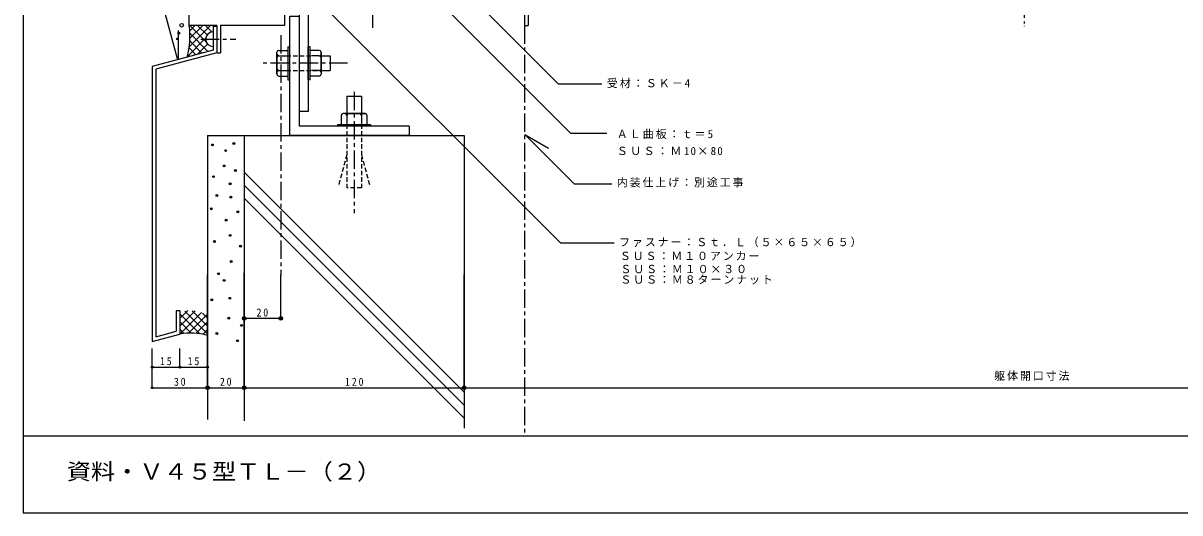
# Model space of a CAD drawing. Units: millimetres at full size, sheet at 1:2. Extents: x -550 to 568, y -396 to 402.
# Drawn here: x -550 to 81, y -396 to -129 of the extents above; entities that cross this region are included whole.
import ezdxf
from ezdxf.enums import TextEntityAlignment as Align

# ---------------------------------------------------------------- set-up
doc = ezdxf.new("R2010")
doc.units = ezdxf.units.MM
doc.header["$LTSCALE"] = 2
doc.header["$PDMODE"] = 32
doc.header["$PDSIZE"] = 1
for name, pattern in [('CHAIN1', [8, 5, -1, 1, -1]), ('DASHED1', [1.8, 1.2, -0.6]), ('DOUBLE_CHAIN1', [8.8, 5, -1, 0.6, -0.6, 0.6, -1])]:
    doc.linetypes.add(name, pattern=pattern)
doc.layers.add('0-0', color=134, linetype='Continuous')
doc.layers.add('1-0', color=7, linetype='Continuous')
doc.styles.add('ＭＳ ゴシック', font='')
doc.styles.get('ＭＳ ゴシック').set_extended_font_data('MS Gothic')

msp = doc.modelspace()

# ---------------------------------------------------------------- linework, layer by layer
at = {"layer": '0-0'}
for p, q in [((-550, 402), (-550, -396)), ((-550, -354), (568, -354)), ((-550, -396), (568, -396))]:
    msp.add_line(p, q, dxfattribs=at)
at = {"layer": '1-0', "linetype": 'DOUBLE_CHAIN1'}
msp.add_line((-3.767, 324), (-3.767, -130.605), dxfattribs=at)
at = {"layer": '1-0', "color": 4, "linetype": 'CHAIN1'}
for p, q in [((-359.163, -131.46), (-359.163, -69.5)), ((-372.949, -150.777), (-420.394, -150.777))]:
    msp.add_line(p, q, dxfattribs=at)
at = {"layer": '1-0'}
for p, q in [((-347.847, -92.268), (-251.24, -188.874)), ((-307.633, -112.375), (-257.988, -162.02)), ((-391.303, -114.32), (-256.816, -248.808)), ((-447.736, -130.19), (-459.365, -141.819)), ((-456.221, -130.19), (-459.067, -133.036)), ((-459.018, -130.19), (-450.12, -139.088)), ((-451.979, -130.19), (-459.002, -137.213)), ((-454.775, -130.19), (-449.616, -135.349)), ((-450.533, -130.19), (-446.986, -133.737)), ((-465.238, -148.308), (-465.238, -132.968)), ((-450.314, -137.01), (-460.343, -147.04)), ((-459.065, -138.628), (-452.418, -145.275)), ((-459.003, -134.448), (-449.134, -144.316)), ((-459.455, -142.481), (-455.764, -146.172)), ((-449.383, -140.323), (-455.038, -145.977)), ((-411.477, -145.777), (-411.477, -144.777)), ((-410.477, -143.777), (-405.477, -143.777)), ((-405.477, -141.777), (-404.477, -141.777)), ((-404.477, -159.777), (-404.477, -141.777)), ((-394.372, -159.818), (-394.372, -141.818)), ((-388.372, -143.818), (-393.372, -143.818)), ((-387.372, -145.818), (-387.372, -144.818)), ((-387.372, -144.818), (-387.372, -155.818)), ((-460.114, -146.065), (-459.11, -147.068)), ((-411.477, -156.777), (-411.477, -145.777)), ((-411.477, -147.777), (-411.477, -153.777)), ((-410.477, -146.777), (-405.477, -146.777)), ((-388.372, -146.818), (-392.609, -146.818)), ((-388.086, -146.777), (-382.492, -146.777)), ((-387.372, -153.818), (-387.372, -147.818)), ((-382.538, -146.836), (-382.538, -154.829)), ((-411.477, -155.777), (-411.477, -156.777)), ((-410.477, -154.777), (-405.477, -154.777)), ((-410.477, -157.777), (-405.477, -157.777)), ((-388.372, -154.818), (-392.609, -154.818)), ((-388.086, -154.777), (-382.538, -154.777)), ((-387.372, -155.818), (-387.372, -156.818)), ((-393.372, -159.818), (-394.372, -159.818)), ((-388.372, -157.818), (-393.372, -157.818)), ((-257.988, -162.02), (-234.171, -162.02)), ((-373.372, -168.69), (-365.372, -168.69)), ((-373.372, -168.69), (-373.372, -184.19)), ((-365.372, -168.69), (-365.372, -184.19)), ((-376.372, -179.19), (-376.372, -184.19)), ((-374.372, -178.19), (-375.372, -178.19)), ((-363.372, -178.19), (-374.372, -178.19)), ((-372.372, -178.19), (-366.372, -178.19)), ((-364.372, -178.19), (-363.372, -178.19)), ((-362.372, -179.19), (-362.372, -184.19)), ((-378.372, -184.19), (-360.372, -184.19)), ((-378.372, -184.19), (-378.372, -185.19)), ((-251.24, -188.874), (-231.482, -188.874)), ((-276.279, -189.628), (-249.272, -216.635)), ((-276.279, -189.628), (-263.289, -197.128)), ((-429.372, -210.258), (-309.372, -330.258)), ((-429.372, -217.329), (-309.372, -337.329)), ((-249.272, -216.635), (-228.793, -216.635)), ((-429.372, -224.4), (-309.372, -344.4)), ((-256.816, -248.808), (-227.448, -248.808)), ((-460.11, -285.574), (-464.554, -290.018)), ((-456.199, -285.905), (-464.554, -294.26)), ((-452.723, -286.671), (-464.554, -298.503)), ((-464.554, -287.412), (-453.635, -298.331)), ((-461.787, -285.936), (-449.372, -298.352)), ((-449.372, -287.563), (-459.77, -297.962)), ((-457.711, -285.77), (-449.372, -294.109)), ((-452.101, -287.138), (-449.372, -289.866)), ((-464.554, -291.655), (-458.27, -297.939)), ((-464.554, -295.897), (-462.287, -298.165)), ((-449.372, -291.806), (-455.641, -298.075)), ((-449.372, -296.049), (-451.97, -298.647))]:
    msp.add_line(p, q, dxfattribs=at)
at = {"layer": '1-0', "color": 5}
for p, q in [((-459.327, -130.19), (-459.327, -109.916)), ((-407.372, -112.19), (-407.372, -130.19)), ((-399.372, -112.19), (-399.372, -185.19)), ((-276.372, -112.19), (-276.372, -130.19)), ((-274.372, -112.19), (-274.372, -130.19)), ((-444.372, -130.19), (-459.327, -130.19)), ((-446.372, -130.655), (-446.372, -143.655)), ((-444.372, -130.19), (-444.372, -145.19)), ((-442.372, -130.19), (-442.372, -145.19)), ((-407.372, -130.19), (-442.372, -130.19)), ((-276.372, -130.19), (-274.372, -130.19)), ((-446.372, -143.655), (-479.554, -152.546)), ((-444.372, -145.19), (-442.372, -145.19)), ((-479.554, -152.546), (-479.554, -302.546)), ((-399.372, -177.772), (-399.372, -185.19)), ((-339.372, -185.19), (-399.372, -185.19)), ((-339.372, -185.19), (-339.372, -190.19)), ((-464.554, -285.901), (-466.554, -285.901)), ((-466.554, -285.901), (-466.554, -296.992)), ((-464.554, -285.901), (-464.554, -298.527)), ((-479.554, -302.546), (-464.554, -298.527)), ((-477.554, -299.94), (-466.554, -296.992))]:
    msp.add_line(p, q, dxfattribs=at)
at = {"layer": '1-0', "color": 1, "linetype": 'CHAIN1'}
msp.add_line((-276.372, -130.19), (-276.372, -352.677), dxfattribs=at)
at = {"layer": '1-0', "linetype": 'CHAIN1'}
for p, q in [((-452.967, -137.69), (-433.862, -137.69)), ((-409.372, -135.492), (-409.372, -266.449))]:
    msp.add_line(p, q, dxfattribs=at)
at = {"layer": '1-0', "linetype": 'DASHED1'}
for p, q in [((-406.24, -146.777), (-392.609, -146.777)), ((-406.24, -154.777), (-388.086, -154.777)), ((-373.372, -184.19), (-373.372, -218.69)), ((-365.372, -184.19), (-365.372, -218.69)), ((-373.372, -200.69), (-378.031, -218.077)), ((-365.372, -200.69), (-360.713, -218.077)), ((-365.372, -218.69), (-373.372, -218.69))]:
    msp.add_line(p, q, dxfattribs=at)
at = {"layer": '1-0', "color": 5, "linetype": 'CHAIN1'}
msp.add_line((-369.372, -166.355), (-369.372, -232.576), dxfattribs=at)
at = {"layer": '1-0', "color": 1}
for p, q in [((-449.372, -190.19), (-309.372, -190.19)), ((-449.372, -190.19), (-449.372, -345.136)), ((-309.372, -190.19), (-309.372, -349.815))]:
    msp.add_line(p, q, dxfattribs=at)
at = {"layer": '1-0', "color": 4}
for p, q in [((-449.372, -327.767), (-449.372, -266.233)), ((-429.372, -292.632), (-429.372, -265.182)), ((-429.372, -327.767), (-429.372, -266.233)), ((-429.372, -290), (-429.372, -266.233)), ((-409.372, -290), (-409.372, -266.233)), ((-309.372, -327.767), (-309.372, -266.233)), ((-409.372, -290), (-429.372, -290)), ((-479.554, -327.767), (-479.554, -306.411)), ((-479.554, -316.524), (-479.554, -306.411)), ((-464.554, -316.524), (-464.554, -306.411)), ((-449.379, -327.767), (-449.379, -306.411)), ((-449.365, -316.524), (-449.365, -306.411)), ((-479.554, -316.524), (-464.554, -316.524)), ((-464.554, -316.524), (-449.365, -316.524)), ((-479.554, -327.767), (-449.379, -327.767)), ((-449.372, -327.767), (-429.372, -327.767)), ((-429.372, -327.767), (-309.372, -327.767)), ((-309.372, -327.767), (301.837, -327.767))]:
    msp.add_line(p, q, dxfattribs=at)
at = {"layer": '1-0'}
for points in [[(-465.806, -148.308), (-480.595, -93.115), (-491.374, -93.115)], [(-405.477, -141.777), (-405.477, -159.777), (-404.477, -159.777)], [(-393.372, -159.818), (-393.372, -141.818), (-394.372, -141.818)], [(-360.372, -184.19), (-360.372, -185.19), (-378.372, -185.19)]]:
    msp.add_lwpolyline(points, dxfattribs=at)
at = {"layer": '1-0', "color": 5}
for points in [[(-394.372, -117.19), (-394.372, -177.19), (-399.372, -177.19)], [(-339.372, -190.19), (-404.372, -190.19), (-404.372, -125.19), (-399.526, -125.19)], [(-446.372, -130.655), (-444.372, -130.655), (-444.372, -145.19)], [(-444.372, -145.19), (-477.554, -154.081), (-477.554, -299.94)]]:
    msp.add_lwpolyline(points, dxfattribs=at)
at = {"layer": '1-0', "color": 1}
msp.add_lwpolyline([(-429.372, -190.19), (-429.372, -265.736), (-429.372, -345.804)], dxfattribs=at)
at = {"layer": '1-0', "color": 4}
msp.add_lwpolyline([(-469.554, -327.767), (-449.372, -327.767), (-449.372, -307.887)], dxfattribs=at)
at = {"layer": '1-0'}
for centre, radius in [((-463.469, -130.07), 1), ((-465.85, -137.553), 0.5), ((-465.056, -134.379), 0.5), ((-449.372, -327.767), 1), ((-429.372, -327.767), 1), ((-309.372, -327.767), 1)]:
    msp.add_circle(centre, radius, dxfattribs=at)
at = {"layer": '1-0', "color": 5}
for centre in [(-429.372, -290), (-409.372, -290)]:
    msp.add_circle(centre, 1, dxfattribs=at)
for centre, radius, start, end in [((-505.65, -135.85), 46.668, 345.63983, 6.96682), ((-446.372, -137.69), 4, 90, 270), ((-458.549, -328.818), 30.88, 72.69782, 101.21337)]:
    msp.add_arc(centre, radius, start, end, dxfattribs=at)
at = {"layer": '1-0'}
for centre, start, end in [((-410.477, -144.777), 90, 180), ((-388.372, -144.818), 0, 90), ((-410.477, -145.777), 180, 270), ((-410.477, -147.777), 90, 180), ((-388.372, -145.818), 270, 0), ((-388.372, -147.818), 0, 90), ((-410.477, -153.777), 180, 270), ((-410.477, -155.777), 90, 180), ((-410.477, -156.777), 180, 270), ((-388.372, -153.818), 270, 0), ((-388.372, -155.818), 0, 90), ((-388.372, -156.818), 270, 0), ((-375.372, -179.19), 90, 180), ((-374.372, -179.19), 0, 90), ((-372.372, -179.19), 90, 180), ((-366.372, -179.19), 0, 90), ((-364.372, -179.19), 90, 180), ((-363.372, -179.19), 0, 90)]:
    msp.add_arc(centre, 1, start, end, dxfattribs=at)
at = {"layer": '1-0', "color": 1}
for p in [(-446.731, -195.37), (-435.026, -194.534), (-439.485, -198.435), (-440.321, -206.796), (-446.174, -212.649), (-434.19, -209.304), (-436.977, -216.55), (-444.223, -222.96), (-436.698, -223.796), (-447.288, -230.206), (-432.797, -231.878), (-439.206, -236.337), (-436.977, -244.698), (-445.616, -248.042), (-431.403, -250.55), (-436.419, -258.911), (-443.387, -265.6), (-440.321, -269.223), (-447.01, -279.813), (-437.256, -278.977), (-437.813, -289.846), (-430.846, -293.747), (-444.223, -298.206), (-433.075, -302.108)]:
    msp.add_point(p, dxfattribs=at)
at = {"layer": '1-0', "color": 4}
for p in [(-429.372, -290), (-409.372, -290), (-479.554, -316.524), (-464.554, -316.524), (-449.365, -316.524), (-479.554, -327.767), (-449.379, -327.767), (-449.372, -327.767), (-429.372, -327.767), (-309.372, -327.767)]:
    msp.add_point(p, dxfattribs=at)

# ---------------------------------------------------------------- texts
at = {"layer": '0-0', "color": 3, "style": 'ＭＳ ゴシック', "width": 1.1}
msp.add_text('資料・Ｖ４５型ＴＬ－（２）', height=8.798, dxfattribs=at).set_placement((-526.186, -380.512), align=Align.BOTTOM_LEFT)
at = {"layer": '1-0', "char_height": 4.399, "attachment_point": 7, "style": 'ＭＳ ゴシック'}
for s, insert in [('\\T1.18;受材：ＳＫ－4', (-231.482, -164.405)), ('\\T1.18;ＡＬ曲板：ｔ＝5', (-226.047, -192.14)), ('\\T1.22;ＳＵＳ：Ｍ10×80', (-226.047, -200.93)), ('\\T1.17;内装仕上げ：別途工事', (-226.047, -218.512)), ('\\T1.17;ファスナー：Ｓｔ．Ｌ（５×６５×６５）', (-224.791, -251.163)), ('\\T1.17;ＳＵＳ：Ｍ１０アンカー', (-224.398, -258.339)), ('\\T1.17;ＳＵＳ：Ｍ１０×３０', (-224.092, -265.362)), ('\\T1.17;ＳＵＳ：Ｍ８ターンナット', (-224.092, -271.468)), ('\\T1.36;\\W0.9;20', (-422.622, -289)), ('\\T1.36;\\W0.9;15', (-475.304, -315.524)), ('\\T1.36;\\W0.9;15', (-460.21, -315.524)), ('\\T1.17;躯体開口寸法', (-20.093, -324)), ('\\T1.36;\\W0.9;30', (-467.717, -326.767)), ('\\T1.36;\\W0.9;20', (-442.622, -326.767)), ('\\T1.38;\\W0.9;120', (-374.372, -326.767))]:
    msp.add_mtext(s, dxfattribs=dict(at, insert=insert))

doc.saveas('drawing.dxf')
